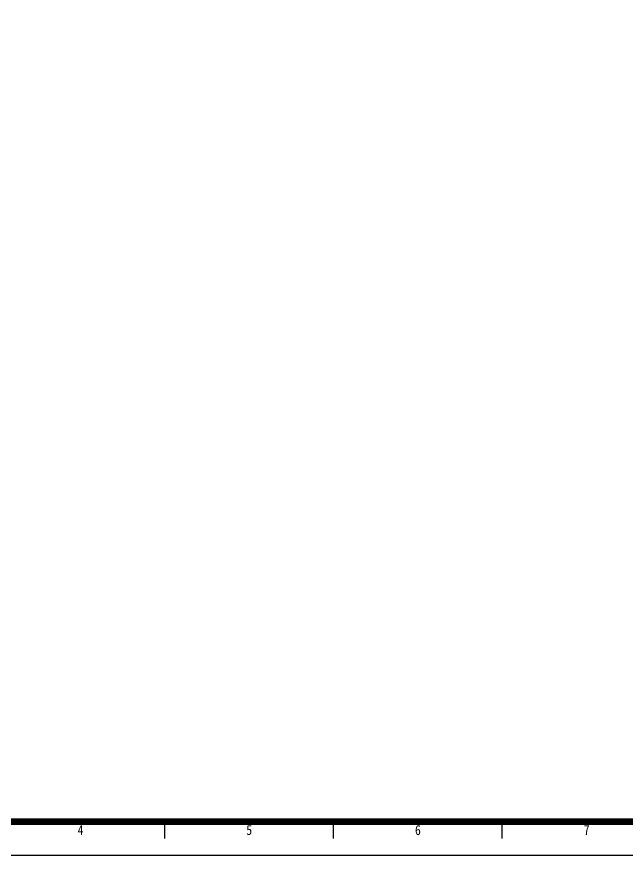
# Model space of a CAD drawing. Extents: x 65861 to 191729, y -16848 to 27649.
# Drawn here: x 142384 to 156039, y -16848 to 1890 of the extents above; entities that cross this region are included whole.
import ezdxf
from ezdxf.enums import TextEntityAlignment as Align

# ---------------------------------------------------------------- set-up
doc = ezdxf.new("R2010")
doc.units = 0
doc.header["$LTSCALE"] = 1000
doc.header["$MEASUREMENT"] = 0
doc.layers.add('tk', color=253, linetype='Continuous')
doc.styles.add('TKZ1', font='SIMHEI.TTF', dxfattribs={"width": 0.7})

# ---------------------------------------------------------------- blocks, each defined once
blk = doc.blocks.new('图框')
for p, q in [((-119558, -504211), (-119558, -503711)), ((-114521, -504211), (-114521, -503711)), ((-109483, -504211), (-109483, -503711)), ((-142208, -504711), (-58108, -504711))]:
    blk.add_line(p, q)
at = {"const_width": 200}
blk.add_lwpolyline([(-59108, -446311), (-139708, -446311), (-139708, -503711), (-59108, -503711)], close=True, dxfattribs=at)
at = {"style": 'TKZ1', "width": 0.85}
for s, p in [('4', (-122077, -503961)), ('5', (-117040, -503961)), ('6', (-112002, -503961)), ('7', (-106965, -503961))]:
    blk.add_text(s, height=300, dxfattribs=at).set_placement(p, align=Align.MIDDLE)

msp = doc.modelspace()

# ---------------------------------------------------------------- block references
at = {"layer": 'tk', "xscale": 0.7491082046180964, "yscale": 0.749108204501681, "zscale": 0.7491082045191118}
msp.add_blockref('图框', (235259, 361235), dxfattribs=at)

doc.saveas('drawing.dxf')
